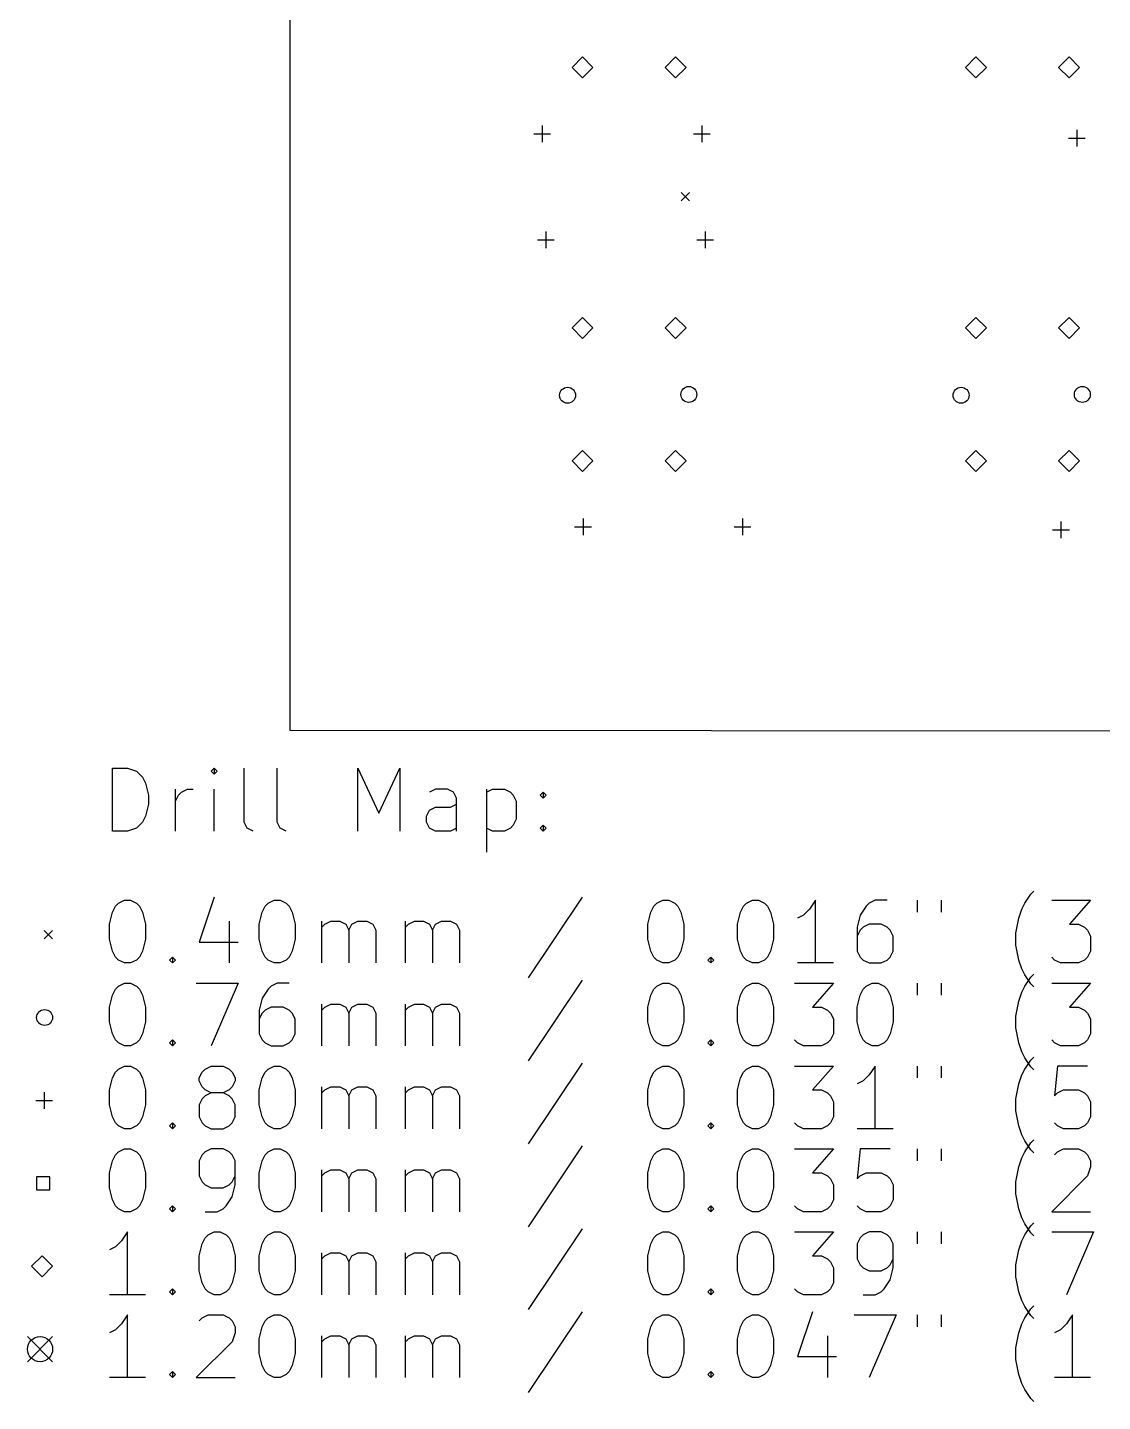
# Model space of a CAD drawing. Extents: x 67 to 169, y -180 to -48.
# Drawn here: x 67.4 to 118.7, y -180.2 to -114.6 of the extents above; entities that cross this region are included whole.
import ezdxf

# ---------------------------------------------------------------- set-up
doc = ezdxf.new("R2010")
doc.units = 0
doc.layers.add('BLACK', color=7, linetype='CONTINUOUS')

msp = doc.modelspace()

# ---------------------------------------------------------------- linework, layer by layer
at = {"layer": 'BLACK', "linetype": 'CONTINUOUS'}
for p, q in [((79.93, -148.13), (79.93, -78.73)), ((93.885, -115.959), (93.385, -116.459)), ((94.385, -116.459), (93.885, -115.959)), ((98.33, -115.959), (97.83, -116.459)), ((98.83, -116.459), (98.33, -115.959)), ((112.681, -115.959), (112.181, -116.459)), ((113.181, -116.459), (112.681, -115.959)), ((117.126, -115.959), (116.626, -116.459)), ((117.626, -116.459), (117.126, -115.959)), ((93.385, -116.459), (93.885, -116.959)), ((93.885, -116.959), (94.385, -116.459)), ((97.83, -116.459), (98.33, -116.959)), ((98.33, -116.959), (98.83, -116.459)), ((112.181, -116.459), (112.681, -116.959)), ((112.681, -116.959), (113.181, -116.459)), ((116.626, -116.459), (117.126, -116.959)), ((117.126, -116.959), (117.626, -116.459)), ((91.96, -119.23), (91.96, -120.03)), ((99.58, -119.23), (99.58, -120.03)), ((91.56, -119.63), (92.36, -119.63)), ((99.18, -119.63), (99.98, -119.63)), ((117.1, -119.84), (117.9, -119.84)), ((117.5, -119.44), (117.5, -120.24)), ((98.6023, -122.432), (99.0023, -122.832)), ((99.0023, -122.432), (98.6023, -122.832)), ((92.13, -124.29), (92.13, -125.09)), ((99.75, -124.29), (99.75, -125.09)), ((91.73, -124.69), (92.53, -124.69)), ((99.35, -124.69), (100.15, -124.69)), ((93.885, -128.405), (93.385, -128.905)), ((94.385, -128.905), (93.885, -128.405)), ((98.33, -128.405), (97.83, -128.905)), ((98.83, -128.905), (98.33, -128.405)), ((112.681, -128.405), (112.181, -128.905)), ((113.181, -128.905), (112.681, -128.405)), ((117.126, -128.405), (116.626, -128.905)), ((117.626, -128.905), (117.126, -128.405)), ((93.385, -128.905), (93.885, -129.405)), ((93.885, -129.405), (94.385, -128.905)), ((97.83, -128.905), (98.33, -129.405)), ((98.33, -129.405), (98.83, -128.905)), ((112.181, -128.905), (112.681, -129.405)), ((112.681, -129.405), (113.181, -128.905)), ((116.626, -128.905), (117.126, -129.405)), ((117.126, -129.405), (117.626, -128.905)), ((93.885, -134.755), (93.385, -135.255)), ((94.385, -135.255), (93.885, -134.755)), ((98.33, -134.755), (97.83, -135.255)), ((98.83, -135.255), (98.33, -134.755)), ((112.681, -134.755), (112.181, -135.255)), ((113.181, -135.255), (112.681, -134.755)), ((117.126, -134.755), (116.626, -135.255)), ((117.626, -135.255), (117.126, -134.755)), ((93.385, -135.255), (93.885, -135.755)), ((93.885, -135.755), (94.385, -135.255)), ((97.83, -135.255), (98.33, -135.755)), ((98.33, -135.755), (98.83, -135.255)), ((112.181, -135.255), (112.681, -135.755)), ((112.681, -135.755), (113.181, -135.255)), ((116.626, -135.255), (117.126, -135.755)), ((117.126, -135.755), (117.626, -135.255)), ((93.51, -138.4), (94.31, -138.4)), ((93.91, -138), (93.91, -138.8)), ((101.13, -138.4), (101.93, -138.4)), ((101.53, -138), (101.53, -138.8)), ((116.74, -138.15), (116.74, -138.95)), ((116.34, -138.55), (117.14, -138.55)), ((168.7, -148.2), (79.93, -148.13)), ((71.4393, -152.932), (71.4393, -149.932)), ((71.4393, -149.932), (72.1536, -149.932)), ((72.1536, -149.932), (72.5821, -150.075)), ((72.5821, -150.075), (72.8679, -150.361)), ((76.2964, -149.932), (76.1536, -150.075)), ((76.1536, -150.075), (76.2964, -150.218)), ((76.4393, -150.075), (76.2964, -149.932)), ((76.2964, -149.932), (76.2964, -150.218)), ((76.2964, -150.218), (76.4393, -150.075)), ((77.725, -152.504), (77.725, -149.932)), ((79.2964, -152.504), (79.2964, -149.932)), ((83.1536, -152.932), (83.1536, -149.932)), ((83.1536, -149.932), (84.1536, -152.075)), ((84.1536, -152.075), (85.1536, -149.932)), ((85.1536, -149.932), (85.1536, -152.932)), ((72.8679, -150.361), (73.0107, -150.646)), ((73.0107, -150.646), (73.1536, -151.218)), ((73.1536, -151.218), (73.1536, -151.646)), ((74.4393, -152.932), (74.4393, -150.932)), ((74.4393, -151.504), (74.5821, -151.218)), ((74.5821, -151.218), (74.725, -151.075)), ((74.725, -151.075), (75.0107, -150.932)), ((75.0107, -150.932), (75.2964, -150.932)), ((76.2964, -152.932), (76.2964, -150.932)), ((86.8679, -150.932), (86.5821, -151.075)), ((87.4393, -150.932), (86.8679, -150.932)), ((87.725, -151.075), (87.4393, -150.932)), ((87.8679, -151.361), (87.725, -151.075)), ((87.8679, -152.932), (87.8679, -151.361)), ((89.2964, -150.932), (89.2964, -153.932)), ((89.2964, -151.075), (89.5821, -150.932)), ((89.5821, -150.932), (90.1536, -150.932)), ((90.1536, -150.932), (90.4393, -151.075)), ((90.4393, -151.075), (90.5821, -151.218)), ((90.5821, -151.218), (90.725, -151.504)), ((90.725, -151.504), (90.725, -152.361)), ((91.8679, -151.218), (92.0107, -151.075)), ((92.0107, -151.361), (91.8679, -151.218)), ((92.0107, -151.075), (92.1536, -151.218)), ((92.0107, -151.075), (92.0107, -151.361)), ((92.1536, -151.218), (92.0107, -151.361)), ((73.0107, -152.218), (72.8679, -152.504)), ((73.1536, -151.646), (73.0107, -152.218)), ((86.4393, -152.218), (86.5821, -151.932)), ((86.4393, -152.504), (86.4393, -152.218)), ((86.5821, -151.932), (86.8679, -151.789)), ((86.8679, -151.789), (87.5821, -151.789)), ((87.5821, -151.789), (87.8679, -151.646)), ((72.5821, -152.789), (72.1536, -152.932)), ((72.8679, -152.504), (72.5821, -152.789)), ((77.8679, -152.789), (77.725, -152.504)), ((78.1536, -152.932), (77.8679, -152.789)), ((79.4393, -152.789), (79.2964, -152.504)), ((79.725, -152.932), (79.4393, -152.789)), ((86.5821, -152.789), (86.4393, -152.504)), ((86.8679, -152.932), (86.5821, -152.789)), ((87.8679, -152.789), (87.5821, -152.932)), ((89.5821, -152.932), (89.2964, -152.789)), ((90.4393, -152.789), (90.1536, -152.932)), ((90.5821, -152.646), (90.4393, -152.789)), ((90.725, -152.361), (90.5821, -152.646)), ((91.8679, -152.789), (92.0107, -152.646)), ((92.0107, -152.932), (91.8679, -152.789)), ((92.0107, -152.646), (92.1536, -152.789)), ((92.0107, -152.646), (92.0107, -152.932)), ((92.1536, -152.789), (92.0107, -152.932)), ((72.1536, -152.932), (71.4393, -152.932)), ((87.5821, -152.932), (86.8679, -152.932)), ((90.1536, -152.932), (89.5821, -152.932)), ((76.2964, -156.089), (75.5821, -158.232)), ((93.8679, -156.089), (91.2964, -159.946)), ((115.011, -156.375), (115.296, -155.946)), ((115.296, -155.946), (115.439, -155.804)), ((71.2964, -157.375), (71.4393, -156.804)), ((71.4393, -156.804), (71.5821, -156.518)), ((71.5821, -156.518), (71.725, -156.375)), ((71.725, -156.375), (72.0107, -156.232)), ((72.0107, -156.232), (72.2964, -156.232)), ((72.2964, -156.232), (72.5821, -156.375)), ((72.5821, -156.375), (72.725, -156.518)), ((72.725, -156.518), (72.8679, -156.804)), ((72.8679, -156.804), (73.0107, -157.375)), ((78.4393, -157.375), (78.5821, -156.804)), ((78.5821, -156.804), (78.725, -156.518)), ((78.725, -156.518), (78.8679, -156.375)), ((78.8679, -156.375), (79.1536, -156.232)), ((79.1536, -156.232), (79.4393, -156.232)), ((79.4393, -156.232), (79.725, -156.375)), ((79.725, -156.375), (79.8679, -156.518)), ((79.8679, -156.518), (80.0107, -156.804)), ((80.0107, -156.804), (80.1536, -157.375)), ((97.0107, -157.375), (97.1536, -156.804)), ((97.1536, -156.804), (97.2964, -156.518)), ((97.2964, -156.518), (97.4393, -156.375)), ((97.4393, -156.375), (97.725, -156.232)), ((97.725, -156.232), (98.0107, -156.232)), ((98.0107, -156.232), (98.2964, -156.375)), ((98.2964, -156.375), (98.4393, -156.518)), ((98.4393, -156.518), (98.5821, -156.804)), ((98.5821, -156.804), (98.725, -157.375)), ((101.296, -157.375), (101.439, -156.804)), ((101.439, -156.804), (101.582, -156.518)), ((101.582, -156.518), (101.725, -156.375)), ((101.725, -156.375), (102.011, -156.232)), ((102.011, -156.232), (102.296, -156.232)), ((102.296, -156.232), (102.582, -156.375)), ((102.582, -156.375), (102.725, -156.518)), ((102.725, -156.518), (102.868, -156.804)), ((102.868, -156.804), (103.011, -157.375)), ((104.725, -156.661), (104.439, -156.946)), ((105.011, -156.232), (104.725, -156.661)), ((105.011, -159.232), (105.011, -156.232)), ((107.439, -156.518), (107.154, -156.946)), ((107.582, -156.375), (107.439, -156.518)), ((107.868, -156.232), (107.582, -156.375)), ((108.439, -156.232), (107.868, -156.232)), ((109.868, -156.232), (109.868, -156.804)), ((111.011, -156.232), (111.011, -156.804)), ((114.725, -157.089), (114.868, -156.661)), ((114.868, -156.661), (115.011, -156.375)), ((116.296, -156.232), (118.154, -156.232)), ((118.154, -156.232), (117.154, -157.375)), ((71.2964, -158.089), (71.2964, -157.375)), ((73.0107, -157.375), (73.0107, -158.089)), ((77.0107, -157.232), (77.0107, -159.232)), ((78.4393, -158.089), (78.4393, -157.375)), ((80.1536, -157.375), (80.1536, -158.089)), ((81.4393, -159.232), (81.4393, -157.232)), ((81.4393, -157.518), (81.5821, -157.375)), ((81.5821, -157.375), (81.8679, -157.232)), ((81.8679, -157.232), (82.2964, -157.232)), ((82.2964, -157.232), (82.5821, -157.375)), ((82.5821, -157.375), (82.725, -157.661)), ((82.725, -157.661), (82.8679, -157.375)), ((82.8679, -157.375), (83.1536, -157.232)), ((83.1536, -157.232), (83.5821, -157.232)), ((83.5821, -157.232), (83.8679, -157.375)), ((83.8679, -157.375), (84.0107, -157.661)), ((85.4393, -159.232), (85.4393, -157.232)), ((85.4393, -157.518), (85.5821, -157.375)), ((85.5821, -157.375), (85.8679, -157.232)), ((85.8679, -157.232), (86.2964, -157.232)), ((86.2964, -157.232), (86.5821, -157.375)), ((86.5821, -157.375), (86.725, -157.661)), ((86.725, -157.661), (86.8679, -157.375)), ((86.8679, -157.375), (87.1536, -157.232)), ((87.1536, -157.232), (87.5821, -157.232)), ((87.5821, -157.232), (87.8679, -157.375)), ((87.8679, -157.375), (88.0107, -157.661)), ((97.0107, -158.089), (97.0107, -157.375)), ((98.725, -157.375), (98.725, -158.089)), ((101.296, -158.089), (101.296, -157.375)), ((103.011, -157.375), (103.011, -158.089)), ((104.439, -156.946), (104.154, -157.089)), ((107.154, -156.946), (107.011, -157.518)), ((107.582, -157.375), (107.296, -157.518)), ((108.154, -157.375), (107.582, -157.375)), ((108.439, -157.518), (108.154, -157.375)), ((114.582, -157.804), (114.725, -157.089)), ((117.154, -157.375), (117.582, -157.375)), ((117.582, -157.375), (117.868, -157.518)), ((68.175, -157.675), (68.575, -158.075)), ((68.575, -157.675), (68.175, -158.075)), ((71.4393, -158.661), (71.2964, -158.089)), ((73.0107, -158.089), (72.8679, -158.661)), ((78.5821, -158.661), (78.4393, -158.089)), ((80.1536, -158.089), (80.0107, -158.661)), ((82.725, -157.661), (82.725, -159.232)), ((84.0107, -157.661), (84.0107, -159.232)), ((86.725, -157.661), (86.725, -159.232)), ((88.0107, -157.661), (88.0107, -159.232)), ((97.1536, -158.661), (97.0107, -158.089)), ((98.725, -158.089), (98.5821, -158.661)), ((101.439, -158.661), (101.296, -158.089)), ((103.011, -158.089), (102.868, -158.661)), ((107.011, -157.518), (107.011, -158.661)), ((107.154, -157.661), (107.011, -157.946)), ((107.296, -157.518), (107.154, -157.661)), ((108.582, -157.661), (108.439, -157.518)), ((108.725, -157.946), (108.582, -157.661)), ((108.725, -158.661), (108.725, -157.946)), ((114.582, -158.375), (114.582, -157.804)), ((117.868, -157.518), (118.011, -157.661)), ((118.011, -157.661), (118.154, -157.946)), ((118.154, -157.946), (118.154, -158.661)), ((71.5821, -158.946), (71.4393, -158.661)), ((72.8679, -158.661), (72.725, -158.946)), ((75.5821, -158.232), (77.4393, -158.232)), ((78.725, -158.946), (78.5821, -158.661)), ((80.0107, -158.661), (79.8679, -158.946)), ((97.2964, -158.946), (97.1536, -158.661)), ((98.5821, -158.661), (98.4393, -158.946)), ((101.582, -158.946), (101.439, -158.661)), ((102.868, -158.661), (102.725, -158.946)), ((107.011, -158.661), (107.154, -158.946)), ((108.582, -158.946), (108.725, -158.661)), ((114.725, -159.089), (114.582, -158.375)), ((118.154, -158.661), (118.011, -158.946)), ((71.725, -159.089), (71.5821, -158.946)), ((72.0107, -159.232), (71.725, -159.089)), ((72.2964, -159.232), (72.0107, -159.232)), ((72.5821, -159.089), (72.2964, -159.232)), ((72.725, -158.946), (72.5821, -159.089)), ((74.1536, -159.089), (74.2964, -158.946)), ((74.2964, -159.232), (74.1536, -159.089)), ((74.2964, -158.946), (74.4393, -159.089)), ((74.2964, -158.946), (74.2964, -159.232)), ((74.4393, -159.089), (74.2964, -159.232)), ((78.8679, -159.089), (78.725, -158.946)), ((79.1536, -159.232), (78.8679, -159.089)), ((79.4393, -159.232), (79.1536, -159.232)), ((79.725, -159.089), (79.4393, -159.232)), ((79.8679, -158.946), (79.725, -159.089)), ((97.4393, -159.089), (97.2964, -158.946)), ((97.725, -159.232), (97.4393, -159.089)), ((98.0107, -159.232), (97.725, -159.232)), ((98.2964, -159.089), (98.0107, -159.232)), ((98.4393, -158.946), (98.2964, -159.089)), ((99.8679, -159.089), (100.011, -158.946)), ((100.011, -159.232), (99.8679, -159.089)), ((100.011, -158.946), (100.154, -159.089)), ((100.011, -158.946), (100.011, -159.232)), ((100.154, -159.089), (100.011, -159.232)), ((101.725, -159.089), (101.582, -158.946)), ((102.011, -159.232), (101.725, -159.089)), ((102.296, -159.232), (102.011, -159.232)), ((102.582, -159.089), (102.296, -159.232)), ((102.725, -158.946), (102.582, -159.089)), ((105.868, -159.232), (104.154, -159.232)), ((107.154, -158.946), (107.296, -159.089)), ((107.296, -159.089), (107.582, -159.232)), ((107.582, -159.232), (108.154, -159.232)), ((108.154, -159.232), (108.439, -159.089)), ((108.439, -159.089), (108.582, -158.946)), ((114.868, -159.518), (114.725, -159.089)), ((116.439, -159.089), (116.296, -158.946)), ((116.725, -159.232), (116.439, -159.089)), ((117.582, -159.232), (116.725, -159.232)), ((117.868, -159.089), (117.582, -159.232)), ((118.011, -158.946), (117.868, -159.089)), ((93.8679, -160.049), (91.2964, -163.906)), ((115.011, -159.804), (114.868, -159.518)), ((115.296, -160.232), (115.011, -159.804)), ((115.011, -160.335), (115.296, -159.906)), ((115.296, -159.906), (115.439, -159.764)), ((71.2964, -161.335), (71.4393, -160.764)), ((71.4393, -160.764), (71.5821, -160.478)), ((71.5821, -160.478), (71.725, -160.335)), ((71.725, -160.335), (72.0107, -160.192)), ((72.0107, -160.192), (72.2964, -160.192)), ((72.2964, -160.192), (72.5821, -160.335)), ((72.5821, -160.335), (72.725, -160.478)), ((72.725, -160.478), (72.8679, -160.764)), ((72.8679, -160.764), (73.0107, -161.335)), ((75.4393, -160.192), (77.4393, -160.192)), ((77.4393, -160.192), (76.1536, -163.192)), ((78.8679, -160.478), (78.5821, -160.906)), ((79.0107, -160.335), (78.8679, -160.478)), ((79.2964, -160.192), (79.0107, -160.335)), ((79.8679, -160.192), (79.2964, -160.192)), ((97.0107, -161.335), (97.1536, -160.764)), ((97.1536, -160.764), (97.2964, -160.478)), ((97.2964, -160.478), (97.4393, -160.335)), ((97.4393, -160.335), (97.725, -160.192)), ((97.725, -160.192), (98.0107, -160.192)), ((98.0107, -160.192), (98.2964, -160.335)), ((98.2964, -160.335), (98.4393, -160.478)), ((98.4393, -160.478), (98.5821, -160.764)), ((98.5821, -160.764), (98.725, -161.335)), ((101.296, -161.335), (101.439, -160.764)), ((101.439, -160.764), (101.582, -160.478)), ((101.582, -160.478), (101.725, -160.335)), ((101.725, -160.335), (102.011, -160.192)), ((102.011, -160.192), (102.296, -160.192)), ((102.296, -160.192), (102.582, -160.335)), ((102.582, -160.335), (102.725, -160.478)), ((102.725, -160.478), (102.868, -160.764)), ((102.868, -160.764), (103.011, -161.335)), ((104.011, -160.192), (105.868, -160.192)), ((105.868, -160.192), (104.868, -161.335)), ((107.011, -161.335), (107.154, -160.764)), ((107.154, -160.764), (107.296, -160.478)), ((107.296, -160.478), (107.439, -160.335)), ((107.439, -160.335), (107.725, -160.192)), ((107.725, -160.192), (108.011, -160.192)), ((108.011, -160.192), (108.296, -160.335)), ((108.296, -160.335), (108.439, -160.478)), ((108.439, -160.478), (108.582, -160.764)), ((108.582, -160.764), (108.725, -161.335)), ((109.868, -160.192), (109.868, -160.764)), ((111.011, -160.192), (111.011, -160.764)), ((114.725, -161.049), (114.868, -160.621)), ((114.868, -160.621), (115.011, -160.335)), ((115.439, -160.375), (115.296, -160.232)), ((116.296, -160.192), (118.154, -160.192)), ((118.154, -160.192), (117.154, -161.335)), ((71.2964, -162.049), (71.2964, -161.335)), ((73.0107, -161.335), (73.0107, -162.049)), ((78.5821, -160.906), (78.4393, -161.478)), ((79.0107, -161.335), (78.725, -161.478)), ((79.5821, -161.335), (79.0107, -161.335)), ((79.8679, -161.478), (79.5821, -161.335)), ((81.4393, -163.192), (81.4393, -161.192)), ((81.4393, -161.478), (81.5821, -161.335)), ((81.5821, -161.335), (81.8679, -161.192)), ((81.8679, -161.192), (82.2964, -161.192)), ((82.2964, -161.192), (82.5821, -161.335)), ((82.5821, -161.335), (82.725, -161.621)), ((82.725, -161.621), (82.8679, -161.335)), ((82.8679, -161.335), (83.1536, -161.192)), ((83.1536, -161.192), (83.5821, -161.192)), ((83.5821, -161.192), (83.8679, -161.335)), ((83.8679, -161.335), (84.0107, -161.621)), ((85.4393, -163.192), (85.4393, -161.192)), ((85.4393, -161.478), (85.5821, -161.335)), ((85.5821, -161.335), (85.8679, -161.192)), ((85.8679, -161.192), (86.2964, -161.192)), ((86.2964, -161.192), (86.5821, -161.335)), ((86.5821, -161.335), (86.725, -161.621)), ((86.725, -161.621), (86.8679, -161.335)), ((86.8679, -161.335), (87.1536, -161.192)), ((87.1536, -161.192), (87.5821, -161.192)), ((87.5821, -161.192), (87.8679, -161.335)), ((87.8679, -161.335), (88.0107, -161.621)), ((97.0107, -162.049), (97.0107, -161.335)), ((98.725, -161.335), (98.725, -162.049)), ((101.296, -162.049), (101.296, -161.335)), ((103.011, -161.335), (103.011, -162.049)), ((104.868, -161.335), (105.296, -161.335)), ((105.296, -161.335), (105.582, -161.478)), ((107.011, -162.049), (107.011, -161.335)), ((108.725, -161.335), (108.725, -162.049)), ((114.582, -161.764), (114.725, -161.049)), ((117.154, -161.335), (117.582, -161.335)), ((117.582, -161.335), (117.868, -161.478)), ((71.4393, -162.621), (71.2964, -162.049)), ((73.0107, -162.049), (72.8679, -162.621)), ((78.4393, -161.478), (78.4393, -162.621)), ((78.5821, -161.621), (78.4393, -161.906)), ((78.725, -161.478), (78.5821, -161.621)), ((80.0107, -161.621), (79.8679, -161.478)), ((80.1536, -161.906), (80.0107, -161.621)), ((80.1536, -162.621), (80.1536, -161.906)), ((82.725, -161.621), (82.725, -163.192)), ((84.0107, -161.621), (84.0107, -163.192)), ((86.725, -161.621), (86.725, -163.192)), ((88.0107, -161.621), (88.0107, -163.192)), ((97.1536, -162.621), (97.0107, -162.049)), ((98.725, -162.049), (98.5821, -162.621)), ((101.439, -162.621), (101.296, -162.049)), ((103.011, -162.049), (102.868, -162.621)), ((105.582, -161.478), (105.725, -161.621)), ((105.725, -161.621), (105.868, -161.906)), ((105.868, -161.906), (105.868, -162.621)), ((107.154, -162.621), (107.011, -162.049)), ((108.725, -162.049), (108.582, -162.621)), ((114.582, -162.335), (114.582, -161.764)), ((117.868, -161.478), (118.011, -161.621)), ((118.011, -161.621), (118.154, -161.906)), ((118.154, -161.906), (118.154, -162.621)), ((71.5821, -162.906), (71.4393, -162.621)), ((72.8679, -162.621), (72.725, -162.906)), ((78.4393, -162.621), (78.5821, -162.906)), ((80.0107, -162.906), (80.1536, -162.621)), ((97.2964, -162.906), (97.1536, -162.621)), ((98.5821, -162.621), (98.4393, -162.906)), ((101.582, -162.906), (101.439, -162.621)), ((102.868, -162.621), (102.725, -162.906)), ((105.868, -162.621), (105.725, -162.906)), ((107.296, -162.906), (107.154, -162.621)), ((108.582, -162.621), (108.439, -162.906)), ((114.725, -163.049), (114.582, -162.335)), ((118.154, -162.621), (118.011, -162.906)), ((71.725, -163.049), (71.5821, -162.906)), ((72.0107, -163.192), (71.725, -163.049)), ((72.2964, -163.192), (72.0107, -163.192)), ((72.5821, -163.049), (72.2964, -163.192)), ((72.725, -162.906), (72.5821, -163.049)), ((74.1536, -163.049), (74.2964, -162.906)), ((74.2964, -163.192), (74.1536, -163.049)), ((74.2964, -162.906), (74.4393, -163.049)), ((74.2964, -162.906), (74.2964, -163.192)), ((74.4393, -163.049), (74.2964, -163.192)), ((78.5821, -162.906), (78.725, -163.049)), ((78.725, -163.049), (79.0107, -163.192)), ((79.0107, -163.192), (79.5821, -163.192)), ((79.5821, -163.192), (79.8679, -163.049)), ((79.8679, -163.049), (80.0107, -162.906)), ((97.4393, -163.049), (97.2964, -162.906)), ((97.725, -163.192), (97.4393, -163.049)), ((98.0107, -163.192), (97.725, -163.192)), ((98.2964, -163.049), (98.0107, -163.192)), ((98.4393, -162.906), (98.2964, -163.049)), ((99.8679, -163.049), (100.011, -162.906)), ((100.011, -163.192), (99.8679, -163.049)), ((100.011, -162.906), (100.154, -163.049)), ((100.011, -162.906), (100.011, -163.192)), ((100.154, -163.049), (100.011, -163.192)), ((101.725, -163.049), (101.582, -162.906)), ((102.011, -163.192), (101.725, -163.049)), ((102.296, -163.192), (102.011, -163.192)), ((102.582, -163.049), (102.296, -163.192)), ((102.725, -162.906), (102.582, -163.049)), ((104.154, -163.049), (104.011, -162.906)), ((104.439, -163.192), (104.154, -163.049)), ((105.296, -163.192), (104.439, -163.192)), ((105.582, -163.049), (105.296, -163.192)), ((105.725, -162.906), (105.582, -163.049)), ((107.439, -163.049), (107.296, -162.906)), ((107.725, -163.192), (107.439, -163.049)), ((108.011, -163.192), (107.725, -163.192)), ((108.296, -163.049), (108.011, -163.192)), ((108.439, -162.906), (108.296, -163.049)), ((114.868, -163.478), (114.725, -163.049)), ((116.439, -163.049), (116.296, -162.906)), ((116.725, -163.192), (116.439, -163.049)), ((117.582, -163.192), (116.725, -163.192)), ((117.868, -163.049), (117.582, -163.192)), ((118.011, -162.906), (117.868, -163.049)), ((93.8679, -164.009), (91.2964, -167.866)), ((115.011, -163.764), (114.868, -163.478)), ((115.296, -164.192), (115.011, -163.764)), ((115.011, -164.295), (115.296, -163.866)), ((115.296, -163.866), (115.439, -163.724)), ((71.4393, -164.724), (71.5821, -164.438)), ((71.5821, -164.438), (71.725, -164.295)), ((71.725, -164.295), (72.0107, -164.152)), ((72.0107, -164.152), (72.2964, -164.152)), ((72.2964, -164.152), (72.5821, -164.295)), ((72.5821, -164.295), (72.725, -164.438)), ((72.725, -164.438), (72.8679, -164.724)), ((75.5821, -164.724), (75.725, -164.438)), ((75.725, -164.438), (75.8679, -164.295)), ((75.8679, -164.295), (76.1536, -164.152)), ((76.1536, -164.152), (76.725, -164.152)), ((76.725, -164.152), (77.0107, -164.295)), ((77.0107, -164.295), (77.1536, -164.438)), ((77.1536, -164.438), (77.2964, -164.724)), ((78.5821, -164.724), (78.725, -164.438)), ((78.725, -164.438), (78.8679, -164.295)), ((78.8679, -164.295), (79.1536, -164.152)), ((79.1536, -164.152), (79.4393, -164.152)), ((79.4393, -164.152), (79.725, -164.295)), ((79.725, -164.295), (79.8679, -164.438)), ((79.8679, -164.438), (80.0107, -164.724)), ((97.1536, -164.724), (97.2964, -164.438)), ((97.2964, -164.438), (97.4393, -164.295)), ((97.4393, -164.295), (97.725, -164.152)), ((97.725, -164.152), (98.0107, -164.152)), ((98.0107, -164.152), (98.2964, -164.295)), ((98.2964, -164.295), (98.4393, -164.438)), ((98.4393, -164.438), (98.5821, -164.724)), ((101.439, -164.724), (101.582, -164.438)), ((101.582, -164.438), (101.725, -164.295)), ((101.725, -164.295), (102.011, -164.152)), ((102.011, -164.152), (102.296, -164.152)), ((102.296, -164.152), (102.582, -164.295)), ((102.582, -164.295), (102.725, -164.438)), ((102.725, -164.438), (102.868, -164.724)), ((104.011, -164.152), (105.868, -164.152)), ((105.868, -164.152), (104.868, -165.295)), ((107.582, -164.581), (107.296, -164.866)), ((107.868, -164.152), (107.582, -164.581)), ((107.868, -167.152), (107.868, -164.152)), ((109.868, -164.152), (109.868, -164.724)), ((111.011, -164.152), (111.011, -164.724)), ((114.725, -165.009), (114.868, -164.581)), ((114.868, -164.581), (115.011, -164.295)), ((115.439, -164.335), (115.296, -164.192)), ((116.582, -164.152), (116.439, -165.581)), ((118.011, -164.152), (116.582, -164.152)), ((71.2964, -165.295), (71.4393, -164.724)), ((71.2964, -166.009), (71.2964, -165.295)), ((72.8679, -164.724), (73.0107, -165.295)), ((73.0107, -165.295), (73.0107, -166.009)), ((75.5821, -164.866), (75.5821, -164.724)), ((75.725, -165.152), (75.5821, -164.866)), ((75.8679, -165.295), (75.725, -165.152)), ((76.1536, -165.438), (75.8679, -165.295)), ((77.0107, -165.295), (76.725, -165.438)), ((77.1536, -165.152), (77.0107, -165.295)), ((77.2964, -164.866), (77.1536, -165.152)), ((77.2964, -164.724), (77.2964, -164.866)), ((78.4393, -165.295), (78.5821, -164.724)), ((78.4393, -166.009), (78.4393, -165.295)), ((80.0107, -164.724), (80.1536, -165.295)), ((80.1536, -165.295), (80.1536, -166.009)), ((81.4393, -167.152), (81.4393, -165.152)), ((81.4393, -165.438), (81.5821, -165.295)), ((81.5821, -165.295), (81.8679, -165.152)), ((81.8679, -165.152), (82.2964, -165.152)), ((82.2964, -165.152), (82.5821, -165.295)), ((82.5821, -165.295), (82.725, -165.581)), ((82.725, -165.581), (82.8679, -165.295)), ((82.8679, -165.295), (83.1536, -165.152)), ((83.1536, -165.152), (83.5821, -165.152)), ((83.5821, -165.152), (83.8679, -165.295)), ((83.8679, -165.295), (84.0107, -165.581)), ((85.4393, -167.152), (85.4393, -165.152)), ((85.4393, -165.438), (85.5821, -165.295)), ((85.5821, -165.295), (85.8679, -165.152)), ((85.8679, -165.152), (86.2964, -165.152)), ((86.2964, -165.152), (86.5821, -165.295)), ((86.5821, -165.295), (86.725, -165.581)), ((86.725, -165.581), (86.8679, -165.295)), ((86.8679, -165.295), (87.1536, -165.152)), ((87.1536, -165.152), (87.5821, -165.152)), ((87.5821, -165.152), (87.8679, -165.295)), ((87.8679, -165.295), (88.0107, -165.581)), ((97.0107, -165.295), (97.1536, -164.724)), ((97.0107, -166.009), (97.0107, -165.295)), ((98.5821, -164.724), (98.725, -165.295)), ((98.725, -165.295), (98.725, -166.009)), ((101.296, -165.295), (101.439, -164.724)), ((101.296, -166.009), (101.296, -165.295)), ((102.868, -164.724), (103.011, -165.295)), ((103.011, -165.295), (103.011, -166.009)), ((104.868, -165.295), (105.296, -165.295)), ((105.296, -165.295), (105.582, -165.438)), ((107.296, -164.866), (107.011, -165.009)), ((114.582, -165.724), (114.725, -165.009)), ((116.582, -165.438), (116.868, -165.295)), ((116.868, -165.295), (117.582, -165.295)), ((117.582, -165.295), (117.868, -165.438)), ((67.775, -165.795), (68.575, -165.795)), ((68.175, -165.395), (68.175, -166.195)), ((71.4393, -166.581), (71.2964, -166.009)), ((73.0107, -166.009), (72.8679, -166.581)), ((75.725, -165.724), (75.5821, -166.009)), ((75.5821, -166.009), (75.5821, -166.581)), ((75.8679, -165.581), (75.725, -165.724)), ((76.1536, -165.438), (75.8679, -165.581)), ((76.725, -165.438), (76.1536, -165.438)), ((77.0107, -165.581), (76.725, -165.438)), ((77.1536, -165.724), (77.0107, -165.581)), ((77.2964, -166.009), (77.1536, -165.724)), ((77.2964, -166.581), (77.2964, -166.009)), ((78.5821, -166.581), (78.4393, -166.009)), ((80.1536, -166.009), (80.0107, -166.581)), ((82.725, -165.581), (82.725, -167.152)), ((84.0107, -165.581), (84.0107, -167.152)), ((86.725, -165.581), (86.725, -167.152)), ((88.0107, -165.581), (88.0107, -167.152)), ((97.1536, -166.581), (97.0107, -166.009)), ((98.725, -166.009), (98.5821, -166.581)), ((101.439, -166.581), (101.296, -166.009)), ((103.011, -166.009), (102.868, -166.581)), ((105.582, -165.438), (105.725, -165.581)), ((105.725, -165.581), (105.868, -165.866)), ((105.868, -165.866), (105.868, -166.581)), ((114.582, -166.295), (114.582, -165.724)), ((116.439, -165.581), (116.582, -165.438)), ((117.868, -165.438), (118.011, -165.581)), ((118.011, -165.581), (118.154, -165.866)), ((118.154, -165.866), (118.154, -166.581)), ((71.5821, -166.866), (71.4393, -166.581)), ((72.8679, -166.581), (72.725, -166.866)), ((75.5821, -166.581), (75.725, -166.866)), ((77.1536, -166.866), (77.2964, -166.581)), ((78.725, -166.866), (78.5821, -166.581)), ((80.0107, -166.581), (79.8679, -166.866)), ((97.2964, -166.866), (97.1536, -166.581)), ((98.5821, -166.581), (98.4393, -166.866)), ((101.582, -166.866), (101.439, -166.581)), ((102.868, -166.581), (102.725, -166.866)), ((105.868, -166.581), (105.725, -166.866)), ((114.725, -167.009), (114.582, -166.295)), ((118.154, -166.581), (118.011, -166.866)), ((71.725, -167.009), (71.5821, -166.866)), ((72.0107, -167.152), (71.725, -167.009)), ((72.2964, -167.152), (72.0107, -167.152)), ((72.5821, -167.009), (72.2964, -167.152)), ((72.725, -166.866), (72.5821, -167.009)), ((74.1536, -167.009), (74.2964, -166.866)), ((74.2964, -167.152), (74.1536, -167.009)), ((74.2964, -166.866), (74.4393, -167.009)), ((74.2964, -166.866), (74.2964, -167.152)), ((74.4393, -167.009), (74.2964, -167.152)), ((75.725, -166.866), (75.8679, -167.009)), ((75.8679, -167.009), (76.1536, -167.152)), ((76.1536, -167.152), (76.725, -167.152)), ((76.725, -167.152), (77.0107, -167.009)), ((77.0107, -167.009), (77.1536, -166.866)), ((78.8679, -167.009), (78.725, -166.866)), ((79.1536, -167.152), (78.8679, -167.009)), ((79.4393, -167.152), (79.1536, -167.152)), ((79.725, -167.009), (79.4393, -167.152)), ((79.8679, -166.866), (79.725, -167.009)), ((97.4393, -167.009), (97.2964, -166.866)), ((97.725, -167.152), (97.4393, -167.009)), ((98.0107, -167.152), (97.725, -167.152)), ((98.2964, -167.009), (98.0107, -167.152)), ((98.4393, -166.866), (98.2964, -167.009)), ((99.8679, -167.009), (100.011, -166.866)), ((100.011, -167.152), (99.8679, -167.009)), ((100.011, -166.866), (100.154, -167.009)), ((100.011, -166.866), (100.011, -167.152)), ((100.154, -167.009), (100.011, -167.152)), ((101.725, -167.009), (101.582, -166.866)), ((102.011, -167.152), (101.725, -167.009)), ((102.296, -167.152), (102.011, -167.152)), ((102.582, -167.009), (102.296, -167.152)), ((102.725, -166.866), (102.582, -167.009)), ((104.154, -167.009), (104.011, -166.866)), ((104.439, -167.152), (104.154, -167.009)), ((105.296, -167.152), (104.439, -167.152)), ((105.582, -167.009), (105.296, -167.152)), ((105.725, -166.866), (105.582, -167.009)), ((108.725, -167.152), (107.011, -167.152)), ((114.868, -167.438), (114.725, -167.009)), ((116.582, -167.009), (116.439, -166.866)), ((116.868, -167.152), (116.582, -167.009)), ((117.582, -167.152), (116.868, -167.152)), ((117.868, -167.009), (117.582, -167.152)), ((118.011, -166.866), (117.868, -167.009)), ((93.8679, -167.969), (91.2964, -171.826)), ((115.011, -167.724), (114.868, -167.438)), ((115.296, -168.152), (115.011, -167.724)), ((115.011, -168.255), (115.296, -167.826)), ((115.296, -167.826), (115.439, -167.684)), ((71.4393, -168.684), (71.5821, -168.398)), ((71.5821, -168.398), (71.725, -168.255)), ((71.725, -168.255), (72.0107, -168.112)), ((72.0107, -168.112), (72.2964, -168.112)), ((72.2964, -168.112), (72.5821, -168.255)), ((72.5821, -168.255), (72.725, -168.398)), ((72.725, -168.398), (72.8679, -168.684)), ((75.725, -168.398), (75.5821, -168.684)), ((75.8679, -168.255), (75.725, -168.398)), ((76.1536, -168.112), (75.8679, -168.255)), ((76.725, -168.112), (76.1536, -168.112)), ((77.0107, -168.255), (76.725, -168.112)), ((77.1536, -168.398), (77.0107, -168.255)), ((77.2964, -168.684), (77.1536, -168.398)), ((78.5821, -168.684), (78.725, -168.398)), ((78.725, -168.398), (78.8679, -168.255)), ((78.8679, -168.255), (79.1536, -168.112)), ((79.1536, -168.112), (79.4393, -168.112)), ((79.4393, -168.112), (79.725, -168.255)), ((79.725, -168.255), (79.8679, -168.398)), ((79.8679, -168.398), (80.0107, -168.684)), ((97.1536, -168.684), (97.2964, -168.398)), ((97.2964, -168.398), (97.4393, -168.255)), ((97.4393, -168.255), (97.725, -168.112)), ((97.725, -168.112), (98.0107, -168.112)), ((98.0107, -168.112), (98.2964, -168.255)), ((98.2964, -168.255), (98.4393, -168.398)), ((98.4393, -168.398), (98.5821, -168.684)), ((101.439, -168.684), (101.582, -168.398)), ((101.582, -168.398), (101.725, -168.255)), ((101.725, -168.255), (102.011, -168.112)), ((102.011, -168.112), (102.296, -168.112)), ((102.296, -168.112), (102.582, -168.255)), ((102.582, -168.255), (102.725, -168.398)), ((102.725, -168.398), (102.868, -168.684)), ((104.011, -168.112), (105.868, -168.112)), ((105.868, -168.112), (104.868, -169.255)), ((107.154, -168.112), (107.011, -169.541)), ((108.582, -168.112), (107.154, -168.112)), ((109.868, -168.112), (109.868, -168.684)), ((111.011, -168.112), (111.011, -168.684)), ((114.725, -168.969), (114.868, -168.541)), ((114.868, -168.541), (115.011, -168.255)), ((115.439, -168.295), (115.296, -168.152)), ((116.439, -168.398), (116.582, -168.255)), ((116.582, -168.255), (116.868, -168.112)), ((116.868, -168.112), (117.582, -168.112)), ((117.582, -168.112), (117.868, -168.255)), ((117.868, -168.255), (118.011, -168.398)), ((118.011, -168.398), (118.154, -168.684)), ((71.2964, -169.255), (71.4393, -168.684)), ((71.2964, -169.969), (71.2964, -169.255)), ((72.8679, -168.684), (73.0107, -169.255)), ((73.0107, -169.255), (73.0107, -169.969)), ((75.5821, -168.684), (75.5821, -169.398)), ((77.2964, -169.826), (77.2964, -168.684)), ((78.4393, -169.255), (78.5821, -168.684)), ((78.4393, -169.969), (78.4393, -169.255)), ((80.0107, -168.684), (80.1536, -169.255)), ((80.1536, -169.255), (80.1536, -169.969)), ((81.4393, -171.112), (81.4393, -169.112)), ((81.4393, -169.398), (81.5821, -169.255)), ((81.5821, -169.255), (81.8679, -169.112)), ((81.8679, -169.112), (82.2964, -169.112)), ((82.2964, -169.112), (82.5821, -169.255)), ((82.5821, -169.255), (82.725, -169.541)), ((82.725, -169.541), (82.8679, -169.255)), ((82.8679, -169.255), (83.1536, -169.112)), ((83.1536, -169.112), (83.5821, -169.112)), ((83.5821, -169.112), (83.8679, -169.255)), ((83.8679, -169.255), (84.0107, -169.541)), ((85.4393, -171.112), (85.4393, -169.112)), ((85.4393, -169.398), (85.5821, -169.255)), ((85.5821, -169.255), (85.8679, -169.112)), ((85.8679, -169.112), (86.2964, -169.112)), ((86.2964, -169.112), (86.5821, -169.255)), ((86.5821, -169.255), (86.725, -169.541)), ((86.725, -169.541), (86.8679, -169.255)), ((86.8679, -169.255), (87.1536, -169.112)), ((87.1536, -169.112), (87.5821, -169.112)), ((87.5821, -169.112), (87.8679, -169.255)), ((87.8679, -169.255), (88.0107, -169.541)), ((97.0107, -169.255), (97.1536, -168.684)), ((97.0107, -169.969), (97.0107, -169.255)), ((98.5821, -168.684), (98.725, -169.255)), ((98.725, -169.255), (98.725, -169.969)), ((101.296, -169.255), (101.439, -168.684)), ((101.296, -169.969), (101.296, -169.255)), ((102.868, -168.684), (103.011, -169.255)), ((103.011, -169.255), (103.011, -169.969)), ((104.868, -169.255), (105.296, -169.255)), ((105.296, -169.255), (105.582, -169.398)), ((107.154, -169.398), (107.439, -169.255)), ((107.439, -169.255), (108.154, -169.255)), ((108.154, -169.255), (108.439, -169.398)), ((114.582, -169.684), (114.725, -168.969)), ((118.154, -168.969), (118.011, -169.398)), ((118.154, -168.684), (118.154, -168.969)), ((68.4432, -169.437), (67.8068, -169.437)), ((67.8068, -169.437), (67.8068, -170.073)), ((68.4432, -170.073), (68.4432, -169.437)), ((75.5821, -169.398), (75.725, -169.684)), ((75.725, -169.684), (75.8679, -169.826)), ((75.8679, -169.826), (76.1536, -169.969)), ((76.725, -169.969), (77.0107, -169.826)), ((77.0107, -169.826), (77.1536, -169.684)), ((77.1536, -169.684), (77.2964, -169.398)), ((77.1536, -170.398), (77.2964, -169.826)), ((82.725, -169.541), (82.725, -171.112)), ((84.0107, -169.541), (84.0107, -171.112)), ((86.725, -169.541), (86.725, -171.112)), ((88.0107, -169.541), (88.0107, -171.112)), ((105.582, -169.398), (105.725, -169.541)), ((105.725, -169.541), (105.868, -169.826)), ((105.868, -169.826), (105.868, -170.541)), ((107.011, -169.541), (107.154, -169.398)), ((108.439, -169.398), (108.582, -169.541)), ((108.582, -169.541), (108.725, -169.826)), ((108.725, -169.826), (108.725, -170.541)), ((114.582, -170.255), (114.582, -169.684)), ((118.011, -169.398), (116.296, -171.112)), ((67.8068, -170.073), (68.4432, -170.073)), ((71.4393, -170.541), (71.2964, -169.969)), ((71.5821, -170.826), (71.4393, -170.541)), ((72.8679, -170.541), (72.725, -170.826)), ((73.0107, -169.969), (72.8679, -170.541)), ((76.1536, -169.969), (76.725, -169.969)), ((76.8679, -170.826), (77.1536, -170.398)), ((78.5821, -170.541), (78.4393, -169.969)), ((78.725, -170.826), (78.5821, -170.541)), ((80.0107, -170.541), (79.8679, -170.826)), ((80.1536, -169.969), (80.0107, -170.541)), ((97.1536, -170.541), (97.0107, -169.969)), ((97.2964, -170.826), (97.1536, -170.541)), ((98.5821, -170.541), (98.4393, -170.826)), ((98.725, -169.969), (98.5821, -170.541)), ((101.439, -170.541), (101.296, -169.969)), ((101.582, -170.826), (101.439, -170.541)), ((102.868, -170.541), (102.725, -170.826)), ((103.011, -169.969), (102.868, -170.541)), ((105.868, -170.541), (105.725, -170.826)), ((108.725, -170.541), (108.582, -170.826)), ((114.725, -170.969), (114.582, -170.255)), ((71.725, -170.969), (71.5821, -170.826)), ((72.0107, -171.112), (71.725, -170.969)), ((72.2964, -171.112), (72.0107, -171.112)), ((72.5821, -170.969), (72.2964, -171.112)), ((72.725, -170.826), (72.5821, -170.969)), ((74.1536, -170.969), (74.2964, -170.826)), ((74.2964, -171.112), (74.1536, -170.969)), ((74.2964, -170.826), (74.4393, -170.969)), ((74.2964, -170.826), (74.2964, -171.112)), ((74.4393, -170.969), (74.2964, -171.112)), ((75.8679, -171.112), (76.4393, -171.112)), ((76.4393, -171.112), (76.725, -170.969)), ((76.725, -170.969), (76.8679, -170.826)), ((78.8679, -170.969), (78.725, -170.826)), ((79.1536, -171.112), (78.8679, -170.969)), ((79.4393, -171.112), (79.1536, -171.112)), ((79.725, -170.969), (79.4393, -171.112)), ((79.8679, -170.826), (79.725, -170.969)), ((97.4393, -170.969), (97.2964, -170.826)), ((97.725, -171.112), (97.4393, -170.969)), ((98.0107, -171.112), (97.725, -171.112)), ((98.2964, -170.969), (98.0107, -171.112)), ((98.4393, -170.826), (98.2964, -170.969)), ((99.8679, -170.969), (100.011, -170.826)), ((100.011, -171.112), (99.8679, -170.969)), ((100.011, -170.826), (100.154, -170.969)), ((100.011, -170.826), (100.011, -171.112)), ((100.154, -170.969), (100.011, -171.112)), ((101.725, -170.969), (101.582, -170.826)), ((102.011, -171.112), (101.725, -170.969)), ((102.296, -171.112), (102.011, -171.112)), ((102.582, -170.969), (102.296, -171.112)), ((102.725, -170.826), (102.582, -170.969)), ((104.154, -170.969), (104.011, -170.826)), ((104.439, -171.112), (104.154, -170.969)), ((105.296, -171.112), (104.439, -171.112)), ((105.582, -170.969), (105.296, -171.112)), ((105.725, -170.826), (105.582, -170.969)), ((107.154, -170.969), (107.011, -170.826)), ((107.439, -171.112), (107.154, -170.969)), ((108.154, -171.112), (107.439, -171.112)), ((108.439, -170.969), (108.154, -171.112)), ((108.582, -170.826), (108.439, -170.969)), ((114.868, -171.398), (114.725, -170.969)), ((116.296, -171.112), (118.154, -171.112)), ((115.011, -171.684), (114.868, -171.398)), ((115.296, -172.112), (115.011, -171.684)), ((115.011, -172.215), (115.296, -171.786)), ((115.296, -171.786), (115.439, -171.644)), ((71.8679, -172.501), (71.5821, -172.786)), ((72.1536, -172.072), (71.8679, -172.501)), ((72.1536, -175.072), (72.1536, -172.072)), ((75.725, -172.644), (75.8679, -172.358)), ((75.8679, -172.358), (76.0107, -172.215)), ((76.0107, -172.215), (76.2964, -172.072)), ((76.2964, -172.072), (76.5821, -172.072)), ((76.5821, -172.072), (76.8679, -172.215)), ((76.8679, -172.215), (77.0107, -172.358)), ((77.0107, -172.358), (77.1536, -172.644)), ((78.5821, -172.644), (78.725, -172.358)), ((78.725, -172.358), (78.8679, -172.215)), ((78.8679, -172.215), (79.1536, -172.072)), ((79.1536, -172.072), (79.4393, -172.072)), ((79.4393, -172.072), (79.725, -172.215)), ((79.725, -172.215), (79.8679, -172.358)), ((79.8679, -172.358), (80.0107, -172.644)), ((93.8679, -171.929), (91.2964, -175.786)), ((97.1536, -172.644), (97.2964, -172.358)), ((97.2964, -172.358), (97.4393, -172.215)), ((97.4393, -172.215), (97.725, -172.072)), ((97.725, -172.072), (98.0107, -172.072)), ((98.0107, -172.072), (98.2964, -172.215)), ((98.2964, -172.215), (98.4393, -172.358)), ((98.4393, -172.358), (98.5821, -172.644)), ((101.439, -172.644), (101.582, -172.358)), ((101.582, -172.358), (101.725, -172.215)), ((101.725, -172.215), (102.011, -172.072)), ((102.011, -172.072), (102.296, -172.072)), ((102.296, -172.072), (102.582, -172.215)), ((102.582, -172.215), (102.725, -172.358)), ((102.725, -172.358), (102.868, -172.644)), ((104.011, -172.072), (105.868, -172.072)), ((105.868, -172.072), (104.868, -173.215)), ((107.154, -172.358), (107.011, -172.644)), ((107.296, -172.215), (107.154, -172.358)), ((107.582, -172.072), (107.296, -172.215)), ((108.154, -172.072), (107.582, -172.072)), ((108.439, -172.215), (108.154, -172.072)), ((108.582, -172.358), (108.439, -172.215)), ((108.725, -172.644), (108.582, -172.358)), ((109.868, -172.072), (109.868, -172.644)), ((111.011, -172.072), (111.011, -172.644)), ((114.725, -172.929), (114.868, -172.501)), ((114.868, -172.501), (115.011, -172.215)), ((115.439, -172.255), (115.296, -172.112)), ((116.296, -172.072), (118.296, -172.072)), ((118.296, -172.072), (117.011, -175.072)), ((68.075, -173.215), (67.575, -173.715)), ((68.575, -173.715), (68.075, -173.215)), ((71.5821, -172.786), (71.2964, -172.929)), ((75.5821, -173.215), (75.725, -172.644)), ((75.5821, -173.929), (75.5821, -173.215)), ((77.1536, -172.644), (77.2964, -173.215)), ((77.2964, -173.215), (77.2964, -173.929)), ((78.4393, -173.215), (78.5821, -172.644)), ((78.4393, -173.929), (78.4393, -173.215)), ((80.0107, -172.644), (80.1536, -173.215)), ((80.1536, -173.215), (80.1536, -173.929)), ((81.4393, -175.072), (81.4393, -173.072)), ((81.4393, -173.358), (81.5821, -173.215)), ((81.5821, -173.215), (81.8679, -173.072)), ((81.8679, -173.072), (82.2964, -173.072)), ((82.2964, -173.072), (82.5821, -173.215)), ((82.5821, -173.215), (82.725, -173.501)), ((82.725, -173.501), (82.8679, -173.215)), ((82.8679, -173.215), (83.1536, -173.072)), ((83.1536, -173.072), (83.5821, -173.072)), ((83.5821, -173.072), (83.8679, -173.215)), ((83.8679, -173.215), (84.0107, -173.501)), ((85.4393, -175.072), (85.4393, -173.072)), ((85.4393, -173.358), (85.5821, -173.215)), ((85.5821, -173.215), (85.8679, -173.072)), ((85.8679, -173.072), (86.2964, -173.072)), ((86.2964, -173.072), (86.5821, -173.215)), ((86.5821, -173.215), (86.725, -173.501)), ((86.725, -173.501), (86.8679, -173.215)), ((86.8679, -173.215), (87.1536, -173.072)), ((87.1536, -173.072), (87.5821, -173.072)), ((87.5821, -173.072), (87.8679, -173.215)), ((87.8679, -173.215), (88.0107, -173.501)), ((97.0107, -173.215), (97.1536, -172.644)), ((97.0107, -173.929), (97.0107, -173.215)), ((98.5821, -172.644), (98.725, -173.215)), ((98.725, -173.215), (98.725, -173.929)), ((101.296, -173.215), (101.439, -172.644)), ((101.296, -173.929), (101.296, -173.215)), ((102.868, -172.644), (103.011, -173.215)), ((103.011, -173.215), (103.011, -173.929)), ((104.868, -173.215), (105.296, -173.215)), ((105.296, -173.215), (105.582, -173.358)), ((107.011, -172.644), (107.011, -173.358)), ((108.725, -173.786), (108.725, -172.644)), ((114.582, -173.644), (114.725, -172.929)), ((67.575, -173.715), (68.075, -174.215)), ((68.075, -174.215), (68.575, -173.715)), ((82.725, -173.501), (82.725, -175.072)), ((84.0107, -173.501), (84.0107, -175.072)), ((86.725, -173.501), (86.725, -175.072)), ((88.0107, -173.501), (88.0107, -175.072)), ((105.582, -173.358), (105.725, -173.501)), ((105.725, -173.501), (105.868, -173.786)), ((105.868, -173.786), (105.868, -174.501)), ((107.011, -173.358), (107.154, -173.644)), ((107.154, -173.644), (107.296, -173.786)), ((107.296, -173.786), (107.582, -173.929)), ((108.154, -173.929), (108.439, -173.786)), ((108.439, -173.786), (108.582, -173.644)), ((108.582, -173.644), (108.725, -173.358)), ((108.582, -174.358), (108.725, -173.786)), ((114.582, -174.215), (114.582, -173.644)), ((75.725, -174.501), (75.5821, -173.929)), ((75.8679, -174.786), (75.725, -174.501)), ((77.1536, -174.501), (77.0107, -174.786)), ((77.2964, -173.929), (77.1536, -174.501)), ((78.5821, -174.501), (78.4393, -173.929)), ((78.725, -174.786), (78.5821, -174.501)), ((80.0107, -174.501), (79.8679, -174.786)), ((80.1536, -173.929), (80.0107, -174.501)), ((97.1536, -174.501), (97.0107, -173.929)), ((97.2964, -174.786), (97.1536, -174.501)), ((98.5821, -174.501), (98.4393, -174.786)), ((98.725, -173.929), (98.5821, -174.501)), ((101.439, -174.501), (101.296, -173.929)), ((101.582, -174.786), (101.439, -174.501)), ((102.868, -174.501), (102.725, -174.786)), ((103.011, -173.929), (102.868, -174.501)), ((105.868, -174.501), (105.725, -174.786)), ((107.582, -173.929), (108.154, -173.929)), ((108.296, -174.786), (108.582, -174.358)), ((114.725, -174.929), (114.582, -174.215)), ((73.0107, -175.072), (71.2964, -175.072)), ((74.1536, -174.929), (74.2964, -174.786)), ((74.2964, -175.072), (74.1536, -174.929)), ((74.2964, -174.786), (74.4393, -174.929)), ((74.2964, -174.786), (74.2964, -175.072)), ((74.4393, -174.929), (74.2964, -175.072)), ((76.0107, -174.929), (75.8679, -174.786)), ((76.2964, -175.072), (76.0107, -174.929)), ((76.5821, -175.072), (76.2964, -175.072)), ((76.8679, -174.929), (76.5821, -175.072)), ((77.0107, -174.786), (76.8679, -174.929)), ((78.8679, -174.929), (78.725, -174.786)), ((79.1536, -175.072), (78.8679, -174.929)), ((79.4393, -175.072), (79.1536, -175.072)), ((79.725, -174.929), (79.4393, -175.072)), ((79.8679, -174.786), (79.725, -174.929)), ((97.4393, -174.929), (97.2964, -174.786)), ((97.725, -175.072), (97.4393, -174.929)), ((98.0107, -175.072), (97.725, -175.072)), ((98.2964, -174.929), (98.0107, -175.072)), ((98.4393, -174.786), (98.2964, -174.929)), ((99.8679, -174.929), (100.011, -174.786)), ((100.011, -175.072), (99.8679, -174.929)), ((100.011, -174.786), (100.154, -174.929)), ((100.011, -174.786), (100.011, -175.072)), ((100.154, -174.929), (100.011, -175.072)), ((101.725, -174.929), (101.582, -174.786)), ((102.011, -175.072), (101.725, -174.929)), ((102.296, -175.072), (102.011, -175.072)), ((102.582, -174.929), (102.296, -175.072)), ((102.725, -174.786), (102.582, -174.929)), ((104.154, -174.929), (104.011, -174.786)), ((104.439, -175.072), (104.154, -174.929)), ((105.296, -175.072), (104.439, -175.072)), ((105.582, -174.929), (105.296, -175.072)), ((105.725, -174.786), (105.582, -174.929)), ((107.296, -175.072), (107.868, -175.072)), ((107.868, -175.072), (108.154, -174.929)), ((108.154, -174.929), (108.296, -174.786)), ((114.868, -175.358), (114.725, -174.929)), ((115.011, -175.644), (114.868, -175.358)), ((115.296, -176.072), (115.011, -175.644)), ((115.011, -176.175), (115.296, -175.746)), ((115.296, -175.746), (115.439, -175.604)), ((71.8679, -176.461), (71.5821, -176.746)), ((72.1536, -176.032), (71.8679, -176.461)), ((72.1536, -179.032), (72.1536, -176.032)), ((75.5821, -176.318), (75.725, -176.175)), ((75.725, -176.175), (76.0107, -176.032)), ((76.0107, -176.032), (76.725, -176.032)), ((76.725, -176.032), (77.0107, -176.175)), ((77.0107, -176.175), (77.1536, -176.318)), ((77.1536, -176.318), (77.2964, -176.604)), ((78.5821, -176.604), (78.725, -176.318)), ((78.725, -176.318), (78.8679, -176.175)), ((78.8679, -176.175), (79.1536, -176.032)), ((79.1536, -176.032), (79.4393, -176.032)), ((79.4393, -176.032), (79.725, -176.175)), ((79.725, -176.175), (79.8679, -176.318)), ((79.8679, -176.318), (80.0107, -176.604)), ((93.8679, -175.889), (91.2964, -179.746)), ((97.1536, -176.604), (97.2964, -176.318)), ((97.2964, -176.318), (97.4393, -176.175)), ((97.4393, -176.175), (97.725, -176.032)), ((97.725, -176.032), (98.0107, -176.032)), ((98.0107, -176.032), (98.2964, -176.175)), ((98.2964, -176.175), (98.4393, -176.318)), ((98.4393, -176.318), (98.5821, -176.604)), ((101.439, -176.604), (101.582, -176.318)), ((101.582, -176.318), (101.725, -176.175)), ((101.725, -176.175), (102.011, -176.032)), ((102.011, -176.032), (102.296, -176.032)), ((102.296, -176.032), (102.582, -176.175)), ((102.582, -176.175), (102.725, -176.318)), ((102.725, -176.318), (102.868, -176.604)), ((104.868, -175.889), (104.154, -178.032)), ((106.868, -176.032), (108.868, -176.032)), ((108.868, -176.032), (107.582, -179.032)), ((109.868, -176.032), (109.868, -176.604)), ((111.011, -176.032), (111.011, -176.604)), ((114.725, -176.889), (114.868, -176.461)), ((114.868, -176.461), (115.011, -176.175)), ((115.439, -176.215), (115.296, -176.072)), ((117.011, -176.461), (116.725, -176.746)), ((117.296, -176.032), (117.011, -176.461)), ((117.296, -179.032), (117.296, -176.032)), ((67.375, -177.075), (68.575, -178.275)), ((68.575, -177.075), (67.375, -178.275)), ((71.5821, -176.746), (71.2964, -176.889)), ((77.2964, -176.889), (77.1536, -177.318)), ((77.2964, -176.604), (77.2964, -176.889)), ((78.4393, -177.175), (78.5821, -176.604)), ((78.4393, -177.889), (78.4393, -177.175)), ((80.0107, -176.604), (80.1536, -177.175)), ((80.1536, -177.175), (80.1536, -177.889)), ((81.4393, -179.032), (81.4393, -177.032)), ((81.4393, -177.318), (81.5821, -177.175)), ((81.5821, -177.175), (81.8679, -177.032)), ((81.8679, -177.032), (82.2964, -177.032)), ((82.2964, -177.032), (82.5821, -177.175)), ((82.5821, -177.175), (82.725, -177.461)), ((82.725, -177.461), (82.8679, -177.175)), ((82.8679, -177.175), (83.1536, -177.032)), ((83.1536, -177.032), (83.5821, -177.032)), ((83.5821, -177.032), (83.8679, -177.175)), ((83.8679, -177.175), (84.0107, -177.461)), ((85.4393, -179.032), (85.4393, -177.032)), ((85.4393, -177.318), (85.5821, -177.175)), ((85.5821, -177.175), (85.8679, -177.032)), ((85.8679, -177.032), (86.2964, -177.032)), ((86.2964, -177.032), (86.5821, -177.175)), ((86.5821, -177.175), (86.725, -177.461)), ((86.725, -177.461), (86.8679, -177.175)), ((86.8679, -177.175), (87.1536, -177.032)), ((87.1536, -177.032), (87.5821, -177.032)), ((87.5821, -177.032), (87.8679, -177.175)), ((87.8679, -177.175), (88.0107, -177.461)), ((97.0107, -177.175), (97.1536, -176.604)), ((97.0107, -177.889), (97.0107, -177.175)), ((98.5821, -176.604), (98.725, -177.175)), ((98.725, -177.175), (98.725, -177.889)), ((101.296, -177.175), (101.439, -176.604)), ((101.296, -177.889), (101.296, -177.175)), ((102.868, -176.604), (103.011, -177.175)), ((103.011, -177.175), (103.011, -177.889)), ((105.582, -177.032), (105.582, -179.032)), ((114.582, -177.604), (114.725, -176.889)), ((116.725, -176.746), (116.439, -176.889)), ((77.1536, -177.318), (75.4393, -179.032)), ((82.725, -177.461), (82.725, -179.032)), ((84.0107, -177.461), (84.0107, -179.032)), ((86.725, -177.461), (86.725, -179.032)), ((88.0107, -177.461), (88.0107, -179.032)), ((114.582, -178.175), (114.582, -177.604)), ((78.5821, -178.461), (78.4393, -177.889)), ((78.725, -178.746), (78.5821, -178.461)), ((80.0107, -178.461), (79.8679, -178.746)), ((80.1536, -177.889), (80.0107, -178.461)), ((97.1536, -178.461), (97.0107, -177.889)), ((97.2964, -178.746), (97.1536, -178.461)), ((98.5821, -178.461), (98.4393, -178.746)), ((98.725, -177.889), (98.5821, -178.461)), ((101.439, -178.461), (101.296, -177.889)), ((101.582, -178.746), (101.439, -178.461)), ((102.868, -178.461), (102.725, -178.746)), ((103.011, -177.889), (102.868, -178.461)), ((104.154, -178.032), (106.011, -178.032)), ((114.725, -178.889), (114.582, -178.175)), ((73.0107, -179.032), (71.2964, -179.032)), ((74.1536, -178.889), (74.2964, -178.746)), ((74.2964, -179.032), (74.1536, -178.889)), ((74.2964, -178.746), (74.4393, -178.889)), ((74.2964, -178.746), (74.2964, -179.032)), ((74.4393, -178.889), (74.2964, -179.032)), ((75.4393, -179.032), (77.2964, -179.032)), ((78.8679, -178.889), (78.725, -178.746)), ((79.1536, -179.032), (78.8679, -178.889)), ((79.4393, -179.032), (79.1536, -179.032)), ((79.725, -178.889), (79.4393, -179.032)), ((79.8679, -178.746), (79.725, -178.889)), ((97.4393, -178.889), (97.2964, -178.746)), ((97.725, -179.032), (97.4393, -178.889)), ((98.0107, -179.032), (97.725, -179.032)), ((98.2964, -178.889), (98.0107, -179.032)), ((98.4393, -178.746), (98.2964, -178.889)), ((99.8679, -178.889), (100.011, -178.746)), ((100.011, -179.032), (99.8679, -178.889)), ((100.011, -178.746), (100.154, -178.889)), ((100.011, -178.746), (100.011, -179.032)), ((100.154, -178.889), (100.011, -179.032)), ((101.725, -178.889), (101.582, -178.746)), ((102.011, -179.032), (101.725, -178.889)), ((102.296, -179.032), (102.011, -179.032)), ((102.582, -178.889), (102.296, -179.032)), ((102.725, -178.746), (102.582, -178.889)), ((114.868, -179.318), (114.725, -178.889)), ((118.154, -179.032), (116.439, -179.032)), ((115.011, -179.604), (114.868, -179.318)), ((115.296, -180.032), (115.011, -179.604)), ((115.439, -180.175), (115.296, -180.032))]:
    msp.add_line(p, q, dxfattribs=at)
at = {"layer": 'BLACK'}
for centre, radius in [((93.174, -132.12), 0.381), ((98.965, -132.08), 0.381), ((111.97, -132.12), 0.381), ((117.761, -132.08), 0.381), ((68.194, -161.835), 0.381), ((67.975, -177.675), 0.6)]:
    msp.add_circle(centre, radius, dxfattribs=at)

doc.saveas('drawing.dxf')
